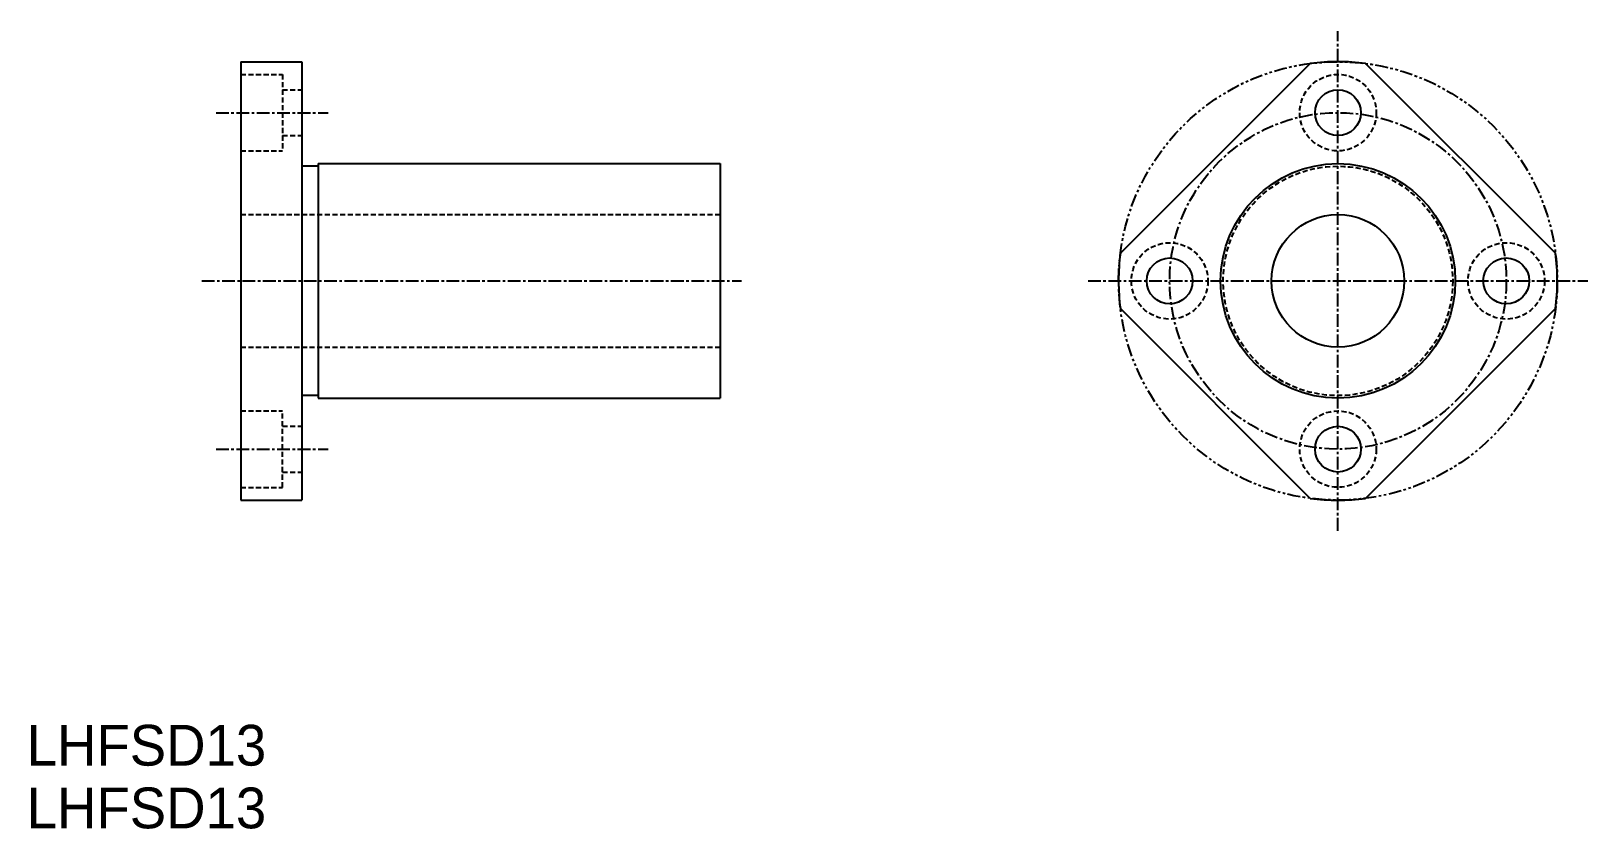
# Model space of a CAD drawing. Extents: x 274 to 427, y 137 to 215.
import ezdxf

# ---------------------------------------------------------------- set-up
doc = ezdxf.new("R2010")
doc.units = 0
for name, pattern in [('CENTER', [2, 1.25, -0.25, 0.25, -0.25]), ('DASHED', [0.75, 0.5, -0.25]), ('PHANTOM', [2.5, 1.25, -0.25, 0.25, -0.25, 0.25, -0.25])]:
    doc.linetypes.add(name, pattern=pattern)
doc.layers.get('0').update_dxf_attribs({"linetype": 'CONTINUOUS'})
doc.layers.add('CENTER', color=1, linetype='CENTER')

msp = doc.modelspace()

# ---------------------------------------------------------------- linework, layer by layer
at = {"color": 7, "linetype": 'CONTINUOUS'}
for p, q in [((294.91, 212.46), (294.91, 169.46)), ((294.91, 212.46), (300.91, 212.46)), ((300.91, 212.46), (300.91, 169.46)), ((399.75, 212.29), (381.14, 193.67)), ((423.8, 193.67), (405.18, 212.29)), ((302.51, 202.21), (300.91, 202.21)), ((302.51, 202.46), (302.51, 179.46)), ((302.51, 202.46), (341.91, 202.46)), ((341.91, 202.46), (341.91, 179.46)), ((399.75, 169.63), (381.14, 188.25)), ((423.8, 188.25), (405.18, 169.63)), ((302.51, 179.71), (300.91, 179.71)), ((302.51, 179.46), (341.91, 179.46)), ((294.91, 169.46), (300.91, 169.46))]:
    msp.add_line(p, q, dxfattribs=at)
at = {"color": 3, "linetype": 'DASHED'}
for p, q in [((294.91, 211.21), (299.01, 211.21)), ((299.01, 211.21), (299.01, 203.71)), ((299.01, 209.71), (300.91, 209.71)), ((299.01, 205.21), (300.91, 205.21)), ((294.91, 203.71), (299.01, 203.71)), ((294.91, 197.46), (341.91, 197.46)), ((294.91, 184.46), (341.91, 184.46)), ((294.91, 178.21), (299.01, 178.21)), ((299.01, 170.71), (299.01, 178.21)), ((299.01, 176.71), (300.91, 176.71)), ((299.01, 172.21), (300.91, 172.21)), ((294.91, 170.71), (299.01, 170.71))]:
    msp.add_line(p, q, dxfattribs=at)
at = {"color": 3, "linetype": 'PHANTOM'}
msp.add_circle((402.47, 190.96), 21.5, dxfattribs=at)
at = {"color": 3, "linetype": 'DASHED'}
for centre, radius in [((402.47, 207.46), 3.75), ((402.47, 190.96), 11.25), ((385.97, 190.96), 3.75), ((418.97, 190.96), 3.75), ((402.47, 174.46), 3.75)]:
    msp.add_circle(centre, radius, dxfattribs=at)
at = {"color": 7, "linetype": 'CONTINUOUS'}
for centre, radius in [((402.47, 207.46), 2.25), ((402.47, 190.96), 11.5), ((402.47, 190.96), 6.5), ((385.97, 190.96), 2.25), ((418.97, 190.96), 2.25), ((402.47, 174.46), 2.25)]:
    msp.add_circle(centre, radius, dxfattribs=at)
for start, end in [(82.7492, 97.2508), (172.7492, 187.2508), (352.7492, 7.2508), (262.7492, 277.2508)]:
    msp.add_arc((402.47, 190.96), 21.5, start, end, dxfattribs=at)
at = {"layer": 'CENTER', "color": 1, "linetype": 'CENTER'}
for p, q in [((402.47, 166.46), (402.47, 215.46)), ((292.49, 207.46), (303.49, 207.46)), ((291.09, 190.96), (343.99, 190.96)), ((377.97, 190.96), (426.97, 190.96)), ((292.49, 174.46), (303.49, 174.46))]:
    msp.add_line(p, q, dxfattribs=at)
msp.add_circle((402.47, 190.96), 16.5, dxfattribs=at)

# ---------------------------------------------------------------- texts
at = {"color": 7, "linetype": 'CONTINUOUS'}
for p in [(273.93, 143.42), (273.93, 137.27)]:
    msp.add_text('LHFSD13', height=4, dxfattribs=at).set_placement(p)

doc.saveas('drawing.dxf')
